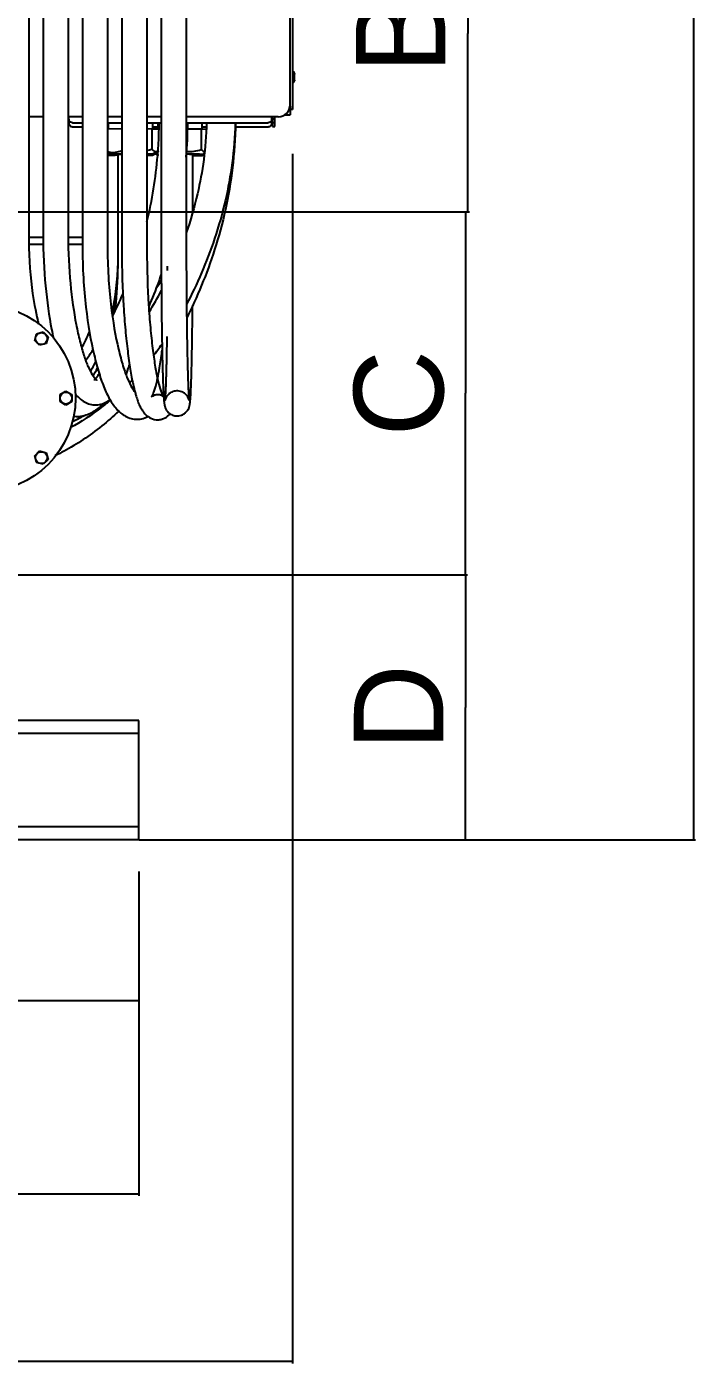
# Model space of a CAD drawing. Header units: millimetres. Extents: x 0 to 10500, y 0 to 7425.
# Drawn here: x 6923 to 7487, y 3903 to 5025 of the extents above; entities that cross this region are included whole.
import ezdxf

# ---------------------------------------------------------------- set-up
doc = ezdxf.new("R2010")
doc.units = ezdxf.units.MM
doc.header["$LTSCALE"] = 577.5
doc.layers.get('0').update_dxf_attribs({"linetype": 'CONTINUOUS'})
doc.layers.add('AXES', color=7, linetype='CONTINUOUS')
doc.layers.add('DTM_AXES', color=7, linetype='CONTINUOUS')
doc.styles.add('TEXTSTYLE_2', font='txt', dxfattribs={"width": 0.8})
doc.styles.add('TEXTSTYLE_3', font='txt')
doc.dimstyles.new('DIMSTYLE_1', dxfattribs={"dimtxt": 75, "dimasz": 3.5, "dimexe": 1.5, "dimexo": 1.5, "dimgap": 18.75, "dimtad": 1, "dimdec": 1, "dimtxsty": 'TEXTSTYLE_2', "dimblk": '_FILLED', "dimblk1": '_FILLED', "dimblk2": '_FILLED', "dimcen": 0.09, "dimadec": 1, "dimazin": 2, "dimtp": 0.1, "dimtm": 0.1, "dimtfac": 1, "dimtdec": 1, "dimtofl": 0, "dimtmove": 0, "dimatfit": 3, "dimldrblk": '_FILLED', "dimfxl": 1, "dimtolj": 1, "dimarcsym": 0})
doc.dimstyles.new('DIMSTYLE_2', dxfattribs={"dimtxt": 75, "dimasz": 3.5, "dimexe": 1.5, "dimexo": 1.5, "dimgap": 18.75, "dimtad": 1, "dimdec": 1, "dimtxsty": 'TEXTSTYLE_3', "dimblk": '_FILLED', "dimblk1": '_FILLED', "dimblk2": '_FILLED', "dimcen": 0.09, "dimadec": 1, "dimazin": 2, "dimtp": 0.1, "dimtm": 0.1, "dimtfac": 1, "dimtdec": 1, "dimtofl": 0, "dimtmove": 0, "dimatfit": 3, "dimldrblk": '_FILLED', "dimfxl": 1, "dimtolj": 1, "dimarcsym": 0})

# ---------------------------------------------------------------- blocks, each defined once
blk = doc.blocks.new('_FILLED')
at = {"color": 0, "linetype": 'ByBlock'}
blk.add_solid([(0, 0), (-1, 0.21), (-1, -0.21)], dxfattribs=at)
blk = doc.blocks.new('*D2')
at = {"color": 2, "linetype": 'Continuous', "transparency": 16777216}
for p, q in [((6517.1, 6087.8), (7463.5, 6087.8)), ((7463.5, 6087.8), (7483.8, 6087.8)), ((7482.3, 6087.8), (7482.3, 5216)), ((7482.3, 4344.2), (7482.3, 5216)), ((7017.5, 4344.2), (7463.5, 4344.2)), ((7463.5, 4344.2), (7483.8, 4344.2))]:
    blk.add_line(p, q, dxfattribs=at)
at = {"color": 2, "linetype": 'Continuous', "transparency": 16777216, "xscale": 3.5, "yscale": 3.5, "zscale": 3.5}
for p, rotation in [((7482.3, 6087.8), 90), ((7482.3, 4344.2), 270)]:
    blk.add_blockref('_FILLED', p, dxfattribs=dict(at, rotation=rotation))
at = {"color": 2, "linetype": 'Continuous', "transparency": 16777216, "insert": (7388.5, 5216), "char_height": 75, "width": 360, "attachment_point": 2, "rotation": 90, "line_spacing_factor": 0.9, "style": 'TEXTSTYLE_2'}
blk.add_mtext('(1743)', dxfattribs=at)
blk = doc.blocks.new('*D17')
at = {"color": 2, "linetype": 'Continuous', "transparency": 16777216}
for p, q in [((7146.1, 4918.7), (7146.1, 3926.1)), ((6009.3, 4317.7), (6009.3, 3926.1)), ((6009.3, 3926.1), (6009.3, 3905.8)), ((7146.1, 3926.1), (7146.1, 3905.8)), ((6009.3, 3907.3), (6577.7, 3907.3)), ((7146.1, 3907.3), (6577.7, 3907.3))]:
    blk.add_line(p, q, dxfattribs=at)
at = {"color": 2, "linetype": 'Continuous', "transparency": 16777216, "xscale": 3.5, "yscale": 3.5, "zscale": 3.5, "rotation": 180}
blk.add_blockref('_FILLED', (6009.3, 3907.3), dxfattribs=at)
at = {"color": 2, "linetype": 'Continuous', "transparency": 16777216, "xscale": 3.5, "yscale": 3.5, "zscale": 3.5}
blk.add_blockref('_FILLED', (7146.1, 3907.3), dxfattribs=at)
at = {"color": 2, "linetype": 'Continuous', "transparency": 16777216, "insert": (6577.7, 4001.1), "char_height": 75, "width": 300, "attachment_point": 2, "line_spacing_factor": 0.9, "style": 'TEXTSTYLE_3'}
blk.add_mtext('1137', dxfattribs=at)
blk = doc.blocks.new('*D20')
at = {"color": 2, "linetype": 'Continuous', "transparency": 16777216}
for p, q in [((6478.3, 4528.7), (6478.3, 4228.3)), ((7017.3, 4317.7), (7017.3, 4228.3)), ((6478.3, 4228.3), (6478.3, 4208)), ((7017.3, 4228.3), (7017.3, 4208)), ((6478.3, 4209.5), (6747.8, 4209.5)), ((7017.3, 4209.5), (6747.8, 4209.5))]:
    blk.add_line(p, q, dxfattribs=at)
at = {"color": 2, "linetype": 'Continuous', "transparency": 16777216, "xscale": 3.5, "yscale": 3.5, "zscale": 3.5, "rotation": 180}
blk.add_blockref('_FILLED', (6478.3, 4209.5), dxfattribs=at)
at = {"color": 2, "linetype": 'Continuous', "transparency": 16777216, "xscale": 3.5, "yscale": 3.5, "zscale": 3.5}
blk.add_blockref('_FILLED', (7017.3, 4209.5), dxfattribs=at)
at = {"color": 2, "linetype": 'Continuous', "transparency": 16777216, "insert": (6747.8, 4303.3), "char_height": 75, "width": 225, "attachment_point": 2, "line_spacing_factor": 0.9, "style": 'TEXTSTYLE_3'}
blk.add_mtext('539', dxfattribs=at)
blk = doc.blocks.new('*D24')
at = {"color": 2, "linetype": 'Continuous', "transparency": 16777216}
for p, q in [((6515.9, 5168.7), (7274.2, 5168.7)), ((7274.2, 5168.7), (7294.5, 5168.7)), ((7293, 5168.7), (7293, 5019.4)), ((7293, 4870.2), (7293, 5019.4)), ((6515.8, 4870.2), (7274.2, 4870.2)), ((7274.2, 4870.2), (7294.5, 4870.2))]:
    blk.add_line(p, q, dxfattribs=at)
at = {"color": 2, "linetype": 'Continuous', "transparency": 16777216, "xscale": 3.5, "yscale": 3.5, "zscale": 3.5}
for p, rotation in [((7293, 5168.7), 90), ((7293, 4870.2), 270)]:
    blk.add_blockref('_FILLED', p, dxfattribs=dict(at, rotation=rotation))
at = {"color": 2, "linetype": 'Continuous', "transparency": 16777216, "insert": (7199.2, 5019.4), "char_height": 75, "width": 75, "attachment_point": 2, "rotation": 90, "line_spacing_factor": 0.9, "style": 'TEXTSTYLE_3'}
blk.add_mtext('B', dxfattribs=at)
blk = doc.blocks.new('*D25')
at = {"color": 2, "linetype": 'Continuous', "transparency": 16777216}
for p, q in [((6515.8, 4870.2), (7272.5, 4870.2)), ((7272.5, 4870.2), (7292.7, 4870.2)), ((7291.2, 4870.2), (7291.2, 4718.2)), ((7291.2, 4566.2), (7291.2, 4718.2)), ((6515.8, 4566.2), (7272.5, 4566.2)), ((7272.5, 4566.2), (7292.7, 4566.2))]:
    blk.add_line(p, q, dxfattribs=at)
at = {"color": 2, "linetype": 'Continuous', "transparency": 16777216, "xscale": 3.5, "yscale": 3.5, "zscale": 3.5}
for p, rotation in [((7291.2, 4870.2), 90), ((7291.2, 4566.2), 270)]:
    blk.add_blockref('_FILLED', p, dxfattribs=dict(at, rotation=rotation))
at = {"color": 2, "linetype": 'Continuous', "transparency": 16777216, "insert": (7197.5, 4718.2), "char_height": 75, "width": 75, "attachment_point": 2, "rotation": 90, "line_spacing_factor": 0.9, "style": 'TEXTSTYLE_3'}
blk.add_mtext('C', dxfattribs=at)
blk = doc.blocks.new('*D26')
at = {"color": 2, "linetype": 'Continuous', "transparency": 16777216}
for p, q in [((6515.8, 4566.2), (7272.5, 4566.2)), ((7272.5, 4566.2), (7292.7, 4566.2)), ((7291.2, 4566.2), (7291.2, 4455.2)), ((7291.2, 4344.2), (7291.2, 4455.2)), ((7054.8, 4344.2), (7272.5, 4344.2)), ((7272.5, 4344.2), (7292.7, 4344.2))]:
    blk.add_line(p, q, dxfattribs=at)
at = {"color": 2, "linetype": 'Continuous', "transparency": 16777216, "xscale": 3.5, "yscale": 3.5, "zscale": 3.5}
for p, rotation in [((7291.2, 4566.2), 90), ((7291.2, 4344.2), 270)]:
    blk.add_blockref('_FILLED', p, dxfattribs=dict(at, rotation=rotation))
at = {"color": 2, "linetype": 'Continuous', "transparency": 16777216, "insert": (7197.5, 4455.2), "char_height": 75, "width": 75, "attachment_point": 2, "rotation": 90, "line_spacing_factor": 0.9, "style": 'TEXTSTYLE_3'}
blk.add_mtext('D', dxfattribs=at)
blk = doc.blocks.new('*D28')
at = {"color": 2, "linetype": 'Continuous', "transparency": 16777216}
for p, q in [((6009.3, 4306.7), (6009.3, 4066.3)), ((7017.3, 4306.7), (7017.3, 4066.3)), ((6009.3, 4066.3), (6009.3, 4046.1)), ((7017.3, 4066.3), (7017.3, 4046.1)), ((6009.3, 4047.6), (6513.3, 4047.6)), ((7017.3, 4047.6), (6513.3, 4047.6))]:
    blk.add_line(p, q, dxfattribs=at)
at = {"color": 2, "linetype": 'Continuous', "transparency": 16777216, "xscale": 3.5, "yscale": 3.5, "zscale": 3.5, "rotation": 180}
blk.add_blockref('_FILLED', (6009.3, 4047.6), dxfattribs=at)
at = {"color": 2, "linetype": 'Continuous', "transparency": 16777216, "xscale": 3.5, "yscale": 3.5, "zscale": 3.5}
blk.add_blockref('_FILLED', (7017.3, 4047.6), dxfattribs=at)
at = {"color": 2, "linetype": 'Continuous', "transparency": 16777216, "insert": (6513.3, 4141.3), "char_height": 75, "width": 300, "attachment_point": 2, "line_spacing_factor": 0.9, "style": 'TEXTSTYLE_3'}
blk.add_mtext('1008', dxfattribs=at)

msp = doc.modelspace()

# ---------------------------------------------------------------- linework, layer by layer
at = {"color": 7, "linetype": 'Continuous'}
for p, q in [((7146.13, 5776.26), (7146.13, 4956.2)), ((6937.09, 5306.81), (6937.1, 4850.25)), ((6958.09, 5306.81), (6958.1, 4850.25)), ((7003.09, 5306.81), (7003.1, 4838.26)), ((7024.09, 5306.81), (7024.1, 4838.26)), ((6925.09, 5256.82), (6925.1, 4845.84)), ((6970.09, 5256.82), (6970.1, 4842.01)), ((6991.09, 5256.82), (6991.1, 4842.01)), ((7036.09, 5256.82), (7036.1, 4839.83)), ((7057.09, 5256.82), (7057.1, 4839.83)), ((7147.72, 4985.52), (7147.72, 4986.19)), ((7147.72, 4986.12), (7147.72, 4986.11)), ((7147.72, 4986.11), (7147.72, 4985.58)), ((7147.72, 4981.26), (7147.72, 4985.59)), ((7147.72, 4983.18), (7147.72, 4985.57)), ((7147.72, 4984.15), (7147.72, 4984.15)), ((7147.72, 4983.2), (7147.72, 4983.2)), ((7147.72, 4983.18), (7147.72, 4983.18)), ((7147.72, 4980.51), (7147.72, 4983.18)), ((7147.72, 4979.9), (7147.72, 4981.24)), ((7147.72, 4980.51), (7147.72, 4980.12)), ((7147.72, 4980.12), (7147.72, 4979.97)), ((7147.72, 4979.97), (7147.72, 4979.98)), ((7144.13, 4957.02), (7143.81, 4957.02)), ((7143.81, 4957.02), (7144.13, 4957.02)), ((7144.13, 4958.62), (7144.13, 4957.02)), ((7144.13, 4957.02), (7144.13, 4956.68)), ((7144.63, 4956.01), (7144.19, 4956.01)), ((7144.25, 4956.67), (7144.25, 4951.45)), ((7144.25, 4956.22), (7146.13, 4956.2)), ((7145.13, 4956.01), (7144.63, 4956.01)), ((6937.1, 4949.75), (6925.1, 4949.75)), ((6970.1, 4949.75), (6958.1, 4949.75)), ((6958.1, 4947.96), (6958.25, 4947.96)), ((6958.25, 4944.73), (6958.1, 4944.73)), ((6958.25, 4941.5), (6958.1, 4941.5)), ((6958.25, 4949.75), (6958.25, 4941.5)), ((6958.45, 4949.52), (6958.65, 4949.57)), ((6958.65, 4947.98), (6958.65, 4949.75)), ((6958.65, 4947.78), (6958.65, 4944.67)), ((6961.85, 4944.78), (6970.1, 4944.78)), ((6961.85, 4941.47), (6970.1, 4941.47)), ((7003.1, 4949.75), (6991.1, 4949.75)), ((6991.1, 4944.78), (7003.1, 4944.78)), ((7003.1, 4939.57), (6991.1, 4939.47)), ((7036.1, 4949.75), (7024.1, 4949.75)), ((7024.1, 4944.78), (7036.1, 4944.78)), ((7028.17, 4939.53), (7024.1, 4939.54)), ((7034.25, 4939.36), (7028.17, 4939.53)), ((7028.17, 4939.53), (7028.17, 4922.53)), ((7028.98, 4941.47), (7033.48, 4941.47)), ((7134.2, 4949.75), (7057.1, 4949.75)), ((7057.1, 4944.78), (7125.72, 4944.78)), ((7069.67, 4939.34), (7058.25, 4939.37)), ((7073.93, 4939.23), (7069.67, 4939.34)), ((7069.67, 4939.34), (7069.67, 4922.34)), ((7070.48, 4941.47), (7074.02, 4941.47)), ((7098.04, 4941.47), (7125.72, 4941.47)), ((7128.92, 4944.67), (7128.92, 4949.75)), ((7129.12, 4949.52), (7128.92, 4949.57)), ((7129.32, 4941.5), (7129.32, 4949.75)), ((7129.32, 4947.96), (7131.22, 4947.96)), ((7131.22, 4944.73), (7129.32, 4944.73)), ((7129.32, 4941.5), (7131.22, 4941.5)), ((7131.22, 4941.5), (7131.22, 4949.75)), ((7134.2, 4949.75), (7134.2, 4949.77)), ((6999.88, 4830.24), (6999.88, 4917.6)), ((6999.98, 4828.9), (6999.98, 4918.44)), ((7033.22, 4918.26), (7033.15, 4917.43)), ((7033.45, 4921.32), (7033.39, 4920.48)), ((7062.48, 4869.66), (7062.48, 4918.25)), ((6925.1, 4849.08), (6937.1, 4849.08)), ((6925.12, 4843.13), (6937.16, 4843.13)), ((6958.1, 4849.08), (6970.1, 4849.08)), ((6958.16, 4843.13), (6970.1, 4843.13)), ((7041.48, 4821.17), (7041.48, 4824.69)), ((6930.07, 4762.53), (6931.56, 4768.11)), ((6934.15, 4758.44), (6930.07, 4762.53)), ((6931.56, 4768.11), (6937.14, 4769.6)), ((6939.73, 4759.94), (6934.15, 4758.44)), ((6937.14, 4769.6), (6941.22, 4765.51)), ((6941.22, 4765.51), (6939.73, 4759.94)), ((6951.29, 4717.06), (6956.29, 4719.95)), ((6951.29, 4711.28), (6951.29, 4717.06)), ((6956.29, 4719.95), (6961.29, 4717.06)), ((6961.29, 4717.06), (6961.29, 4711.28)), ((6956.29, 4708.4), (6951.29, 4711.28)), ((6961.29, 4711.28), (6956.29, 4708.4)), ((6930.07, 4665.81), (6934.15, 4669.9)), ((6934.15, 4669.9), (6939.73, 4668.4)), ((6931.56, 4660.24), (6930.07, 4665.81)), ((6937.14, 4658.74), (6931.56, 4660.24)), ((6941.22, 4662.83), (6937.14, 4658.74)), ((6939.73, 4668.4), (6941.22, 4662.83))]:
    msp.add_line(p, q, dxfattribs=at)
at = {"color": 3, "linetype": 'Continuous'}
for p, q in [((7144.2, 4959.75), (7144.2, 5591.14)), ((6937.1, 4949.77), (6925.1, 4949.77)), ((6970.1, 4949.77), (6958.1, 4949.77)), ((7003.1, 4949.77), (6991.1, 4949.77)), ((7036.1, 4949.77), (7024.1, 4949.77)), ((7134.2, 4949.77), (7057.1, 4949.77))]:
    msp.add_line(p, q, dxfattribs=at)
at = {"color": 7, "linetype": 'Continuous'}
for centre, radius in [((6885.79, 4714.17), 78.5), ((6935.65, 4764.02), 5), ((6956.29, 4714.17), 5), ((6935.65, 4664.32), 5)]:
    msp.add_circle(centre, radius, dxfattribs=at)
for centre, radius, start, end in [((7146.22, 4986.19), 1.5, 0.00028, 90.00028), ((7146.22, 4979.89), 1.5, 270.00028, 0.00028), ((7134.2, 4959.75), 10, 269.999, 359.999), ((7143.66, 4947.21), 10.25, 87.37968, 88.11996), ((7145.12, 5044.9), 88.89, 270.00651, 270.30966), ((6961.72, 4944.67), 3.07, 180.07781, 189.87687), ((6961.95, 4944.71), 3.3, 189.86741, 202.32774), ((6682.47, 4946.16), 351.86, 355.95127, 358.88942), ((6681.88, 4946.17), 352.45, 358.88921, 359.76907), ((6682.71, 4946.18), 375.62, 355.40289, 359.78191), ((7125.62, 4944.71), 3.3, 337.71677, 350.15801), ((7125.85, 4944.67), 3.07, 350.14869, 359.92277), ((6673.66, 4947.21), 360.72, 346.28582, 355.26408), ((7037.85, 4941.27), 21.57, 255.01032, 257.95465), ((6682.11, 4946.19), 352.22, 355.45231, 355.81521), ((7058.52, 4954.53), 33.92, 267.5884, 268.1949), ((6753.89, 4833.69), 246.09, 358.88473, 0.00188), ((6644.23, 4828.89), 355.74, 359.33488, 0.00052), ((6719.58, 4830.23), 280.39, 359.72496, 0.00038), ((6827.96, 4947.76), 248.21, 325.22034, 327.02298), ((6706.89, 4928.44), 323.13, 333.15071, 336.83829), ((6783.67, 4937.62), 285.63, 328.00539, 332.15237), ((6858.85, 4818.09), 126.71, 330.74558, 337.54195), ((6778.99, 4888.22), 240.5, 323.67618, 326.22929), ((6818.12, 4915.31), 268.57, 321.96383, 324.50153), ((6835.51, 4900.32), 245.59, 315.09224, 315.86772)]:
    msp.add_arc(centre, radius, start, end, dxfattribs=at)
at = {"color": 3, "linetype": 'Continuous'}
msp.add_arc((7134.2, 4959.77), 10, 269.99901, 359.85588, dxfattribs=at)
at = {"color": 6, "linetype": 'Continuous'}
for centre, start, end in [((6959.49, 4868.56), 90.64715, 90.91728), ((6959.49, 5030.15), 269.08272, 269.35285)]:
    msp.add_arc(centre, 80.82, start, end, dxfattribs=at)
at = {"color": 7, "linetype": 'Continuous'}
for points, knots in [([(7139.67, 4951.38), (7140.31, 4951.38), (7141.39, 4951.43), (7142.95, 4951.33), (7143.6, 4951.55), (7144.25, 4951.35), (7144.25, 4951.45)], [0, 0, 0, 0, 0.4183881, 0.7351586, 0.9326784, 1, 1, 1, 1]), ([(7144.25, 4954.78), (7144.25, 4954.88), (7143.58, 4954.67), (7143.32, 4954.81), (7143.01, 4954.82)], [0, 0, 0, 0, 0.2542823, 1, 1, 1, 1]), ([(7144.25, 4956.67), (7144.25, 4956.72), (7143.96, 4956.64), (7143.85, 4956.7), (7143.72, 4956.7)], [0, 0, 0, 0, 0.2531159, 1, 1, 1, 1]), ([(7146.13, 4956.02), (7146.13, 4955.97), (7145.84, 4956.08), (7145.72, 4956.01), (7145.6, 4956.01)], [0, 0, 0, 0, 0.2908059, 1, 1, 1, 1]), ([(6958.89, 4946.77), (6958.81, 4946.96), (6958.69, 4947.36), (6958.65, 4947.77), (6958.65, 4947.98)], [0, 0, 0, 0, 0.5038789, 1, 1, 1, 1]), ([(6958.89, 4943.45), (6958.97, 4943.26), (6959.17, 4942.88), (6959.44, 4942.55), (6959.58, 4942.4)], [0, 0, 0, 0, 0.500011, 1, 1, 1, 1]), ([(7074.16, 4944.76), (7073.56, 4923.51), (7068.97, 4891.27), (7060.65, 4862.85), (7057.11, 4852.56)], [0, 0, 0, 0, 0.6164942, 1, 1, 1, 1]), ([(7098.17, 4944.76), (7097.56, 4921.55), (7091.03, 4875.51), (7073.95, 4826.6), (7061.68, 4800.97), (7057.32, 4792.75)], [0, 0, 0, 0, 0.3700569, 0.7845297, 1, 1, 1, 1]), ([(7098.3, 4944.75), (7097.99, 4918.69), (7091.47, 4868.84), (7074, 4816.57), (7061.77, 4789.86), (7057.44, 4781.31)], [0, 0, 0, 0, 0.3849237, 0.7903316, 1, 1, 1, 1]), ([(7127.99, 4942.4), (7128.14, 4942.55), (7128.4, 4942.88), (7128.6, 4943.26), (7128.68, 4943.46)], [0, 0, 0, 0, 0.5000001, 1, 1, 1, 1]), ([(7128.92, 4947.98), (7128.92, 4947.77), (7128.88, 4947.36), (7128.76, 4946.96), (7128.68, 4946.77)], [0, 0, 0, 0, 0.4961089, 1, 1, 1, 1]), ([(6995.82, 4919.95), (6996.43, 4919.96), (6998.92, 4920.11), (7001.35, 4920.79), (7003.1, 4921.46)], [0, 0, 0, 0, 0.2473463, 1, 1, 1, 1]), ([(7028.17, 4922.53), (7028.57, 4922.13), (7029.36, 4921.43), (7030.71, 4920.72), (7032.14, 4920.6), (7033.02, 4920.94), (7033.43, 4921.16)], [0, 0, 0, 0, 0.2874517, 0.5362389, 0.762585, 1, 1, 1, 1]), ([(7057.45, 4920.63), (7059.51, 4920.56), (7063.66, 4920.82), (7067.69, 4921.76), (7069.67, 4922.34)], [0, 0, 0, 0, 0.4995162, 1, 1, 1, 1]), ([(7069.67, 4922.34), (7069.89, 4922.12), (7070.7, 4921.37), (7071.7, 4920.73), (7072.48, 4920.56)], [0, 0, 0, 0, 0.2806859, 1, 1, 1, 1]), ([(6937.1, 4850.25), (6937.1, 4835.62), (6938.58, 4807.34), (6942.55, 4779.85), (6945.23, 4766.73), (6945.78, 4764.24)], [0, 0, 0, 0, 0.4457147, 0.8914295, 1, 1, 1, 1]), ([(6958.1, 4850.25), (6958.1, 4836.33), (6959.51, 4809.35), (6963.72, 4780.25), (6967.87, 4761.37), (6971.27, 4749.53), (6974.83, 4740.15), (6978.34, 4733.42), (6980.85, 4730.28), (6982.02, 4729.34), (6982.21, 4729.28), (6981.6, 4729.5), (6980.56, 4729.48), (6980.08, 4729.28), (6980.05, 4729.26), (6980.05, 4729.26)], [0, 0, 0, 0, 0.1714286, 0.3428571, 0.4285714, 0.5142857, 0.6, 0.6857143, 0.7714286, 0.8142857, 0.8571429, 0.9, 0.9428571, 0.9857143, 1, 1, 1, 1]), ([(6925.1, 4845.84), (6925.1, 4830.1), (6927.15, 4805.24), (6931.4, 4784.02), (6933.31, 4776.22)], [0, 0, 0, 0, 0.5970642, 1, 1, 1, 1]), ([(6970.1, 4842.01), (6970.1, 4823), (6972.33, 4788.47), (6978.4, 4755.04), (6983.91, 4734.52), (6988.43, 4721.89), (6993.45, 4711.76), (6999.3, 4703.81), (7005.63, 4698.84), (7012.08, 4696.64), (7017.32, 4696.3), (7021.7, 4697.23), (7024.14, 4698.26), (7025.02, 4698.7)], [0, 0, 0, 0, 0.1851785, 0.370357, 0.4629463, 0.5555355, 0.6481248, 0.7407141, 0.8333033, 0.8795979, 0.9258926, 0.9721872, 1, 1, 1, 1]), ([(6991.1, 4842.01), (6991.1, 4823.82), (6993.23, 4790.91), (6998.98, 4759.37), (7004.03, 4740.63), (7007.9, 4729.88), (7011.38, 4722.98), (7013.34, 4720.28), (7014.06, 4719.43)], [0, 0, 0, 0, 0.2575174, 0.5150349, 0.6437936, 0.7725523, 0.9013111, 1, 1, 1, 1]), ([(7003.1, 4838.26), (7003.1, 4821.36), (7003.91, 4797.74), (7006.02, 4770.75), (7007.95, 4753.01), (7010.1, 4737.97), (7012.19, 4726.88), (7013.61, 4721.07), (7014.2, 4718.9)], [0, 0, 0, 0, 0.3, 0.45, 0.6, 0.75, 0.9, 1, 1, 1, 1]), ([(7024.1, 4838.26), (7024.1, 4821.81), (7024.89, 4798.83), (7026.93, 4772.68), (7028.8, 4755.58), (7030.84, 4741.31), (7033, 4729.91), (7034.83, 4722.83), (7036.22, 4718.74), (7037.16, 4716.5), (7037.88, 4715.21), (7038.1, 4714.99), (7037.2, 4716), (7034.46, 4717.13), (7031.77, 4717.04), (7029.49, 4716.36), (7028.25, 4715.37), (7028.05, 4715.13), (7028.05, 4715.12)], [0, 0, 0, 0, 0.1764706, 0.2647059, 0.3529412, 0.4411765, 0.5294118, 0.6176471, 0.6617647, 0.7058824, 0.75, 0.7941176, 0.8382353, 0.8823529, 0.9044118, 0.9264706, 0.9705882, 1, 1, 1, 1]), ([(7036.1, 4839.83), (7036.1, 4824.98), (7036.2, 4803.64), (7036.46, 4778.42), (7036.71, 4761.46), (7037, 4746.78), (7037.26, 4736.48), (7037.48, 4729.41), (7037.65, 4724.69), (7037.83, 4720.55), (7037.98, 4717.59), (7038.08, 4716.02), (7038.11, 4715.52)], [0, 0, 0, 0, 0.2424242, 0.3636364, 0.4848485, 0.6060606, 0.7272727, 0.7878788, 0.8484848, 0.9090909, 0.969697, 1, 1, 1, 1]), ([(7057.1, 4839.83), (7057.1, 4825.04), (7057.2, 4803.79), (7057.46, 4778.68), (7057.71, 4761.81), (7057.99, 4747.24), (7058.25, 4737.06), (7058.47, 4730.11), (7058.63, 4725.51), (7058.81, 4721.53), (7058.98, 4718.18), (7059.12, 4715.93), (7059.23, 4714.49), (7059.31, 4713.6), (7059.39, 4712.92), (7059.43, 4712.55), (7059.45, 4712.43), (7059.45, 4712.44), (7059.42, 4712.6), (7059.33, 4712.95), (7059.11, 4713.64), (7058.67, 4714.73), (7057.69, 4716.24), (7056.29, 4717.8), (7053.55, 4719.68), (7048.94, 4720.6), (7044.6, 4719.33), (7042.19, 4717.45), (7040.95, 4715.97), (7040.09, 4714.54), (7039.68, 4713.52), (7039.48, 4712.87), (7039.4, 4712.54), (7039.38, 4712.4), (7039.38, 4712.41), (7039.38, 4712.42)], [0, 0, 0, 0, 0.1758242, 0.2637363, 0.3516484, 0.4395604, 0.5274725, 0.5714286, 0.6153846, 0.6593407, 0.7032967, 0.7472527, 0.7692308, 0.7912088, 0.8131868, 0.8351648, 0.8461538, 0.8571429, 0.8681319, 0.8791209, 0.8901099, 0.9010989, 0.9065934, 0.9120879, 0.9175824, 0.9230769, 0.9285714, 0.9340659, 0.9395604, 0.9450549, 0.956044, 0.967033, 0.978022, 0.989011, 1, 1, 1, 1]), ([(6994.85, 4784.97), (6994.95, 4785.44), (6997.72, 4798.24), (6999.55, 4812.64), (6999.91, 4827.92)], [0, 0, 0, 0, 0.0365683, 1, 1, 1, 1]), ([(6996, 4784.12), (6996.18, 4785.15), (6998.35, 4797.78), (6999.73, 4811.93), (6999.94, 4825.99)], [0, 0, 0, 0, 0.0823051, 1, 1, 1, 1]), ([(6997.44, 4787.05), (6997.57, 4788.1), (6998.95, 4799.66), (6999.81, 4812.44), (6999.95, 4824.76)], [0, 0, 0, 0, 0.0924574, 1, 1, 1, 1]), ([(7036.15, 4817.97), (7035.43, 4815.92), (7032.03, 4806.43), (7028.49, 4797.53), (7025.61, 4790.87)], [0, 0, 0, 0, 0.2131237, 1, 1, 1, 1]), ([(7038.74, 4709), (7038.76, 4708.83), (7038.83, 4708.47), (7038.95, 4707.88), (7039.13, 4707.16), (7039.45, 4706.19), (7039.97, 4704.94), (7041.01, 4703.33), (7042.46, 4701.73), (7045.24, 4699.81), (7049.9, 4698.88), (7054.29, 4700.17), (7056.75, 4702.08), (7058.03, 4703.62), (7058.96, 4705.14), (7059.44, 4706.34), (7059.74, 4707.28), (7059.91, 4707.98), (7060.03, 4708.58), (7060.12, 4709.11), (7060.22, 4709.8), (7060.33, 4710.66), (7060.44, 4711.77), (7060.54, 4712.99), (7060.67, 4714.81), (7060.83, 4717.44), (7061.01, 4721.23), (7061.18, 4725.64), (7061.35, 4730.69), (7061.57, 4738.26), (7061.82, 4749.3), (7062.08, 4765.03), (7062.26, 4779.51), (7062.33, 4788.66), (7062.35, 4791.42)], [0, 0, 0, 0, 0.0142131, 0.0284262, 0.0426394, 0.0568525, 0.0710656, 0.0781722, 0.0852787, 0.0923853, 0.0994919, 0.1065984, 0.113705, 0.1208115, 0.1279181, 0.1421312, 0.1563443, 0.1705575, 0.1847706, 0.1989837, 0.2131968, 0.2416231, 0.2700493, 0.2984756, 0.3269018, 0.3837543, 0.4406068, 0.4974593, 0.5543118, 0.6111643, 0.7248693, 0.8385742, 0.9522792, 1, 1, 1, 1]), ([(7039.38, 4712.42), (7039.38, 4712.44), (7039.4, 4712.55), (7039.45, 4712.94), (7039.52, 4713.67), (7039.6, 4714.61), (7039.71, 4716.15), (7039.86, 4718.54), (7040.03, 4722.12), (7040.2, 4726.39), (7040.36, 4731.33), (7040.57, 4738.78), (7040.82, 4749.69), (7041, 4760.08), (7041.08, 4765.63)], [0, 0, 0, 0, 0.0222406, 0.0667217, 0.1112029, 0.1556841, 0.2001652, 0.2891275, 0.3780899, 0.4670522, 0.5560145, 0.6449768, 0.8229015, 1, 1, 1, 1]), ([(7032.98, 4730.48), (7033.57, 4733.2), (7034.86, 4739.98), (7036.13, 4748.62), (7036.82, 4754.04), (7036.85, 4754.33)], [0, 0, 0, 0, 0.4345738, 0.9701365, 1, 1, 1, 1]), ([(7006.62, 4733.62), (7007.5, 4735.85), (7008.48, 4738.62), (7009.43, 4741.58), (7009.56, 4742.01)], [0, 0, 0, 0, 0.8531185, 1, 1, 1, 1]), ([(6980.05, 4729.26), (6980.07, 4729.27), (6980.24, 4729.37), (6980.7, 4729.81), (6981.04, 4730.19)], [0, 0, 0, 0, 0.4197918, 1, 1, 1, 1]), ([(6981.04, 4730.19), (6981.44, 4730.63), (6982.39, 4731.81), (6983.5, 4733.65), (6984.07, 4734.7)], [0, 0, 0, 0, 0.5118588, 1, 1, 1, 1]), ([(7028.05, 4715.12), (7028.04, 4715.11), (7028.1, 4715.17), (7028.55, 4715.88), (7029.42, 4717.78), (7030.76, 4721.49), (7031.99, 4725.99), (7032.85, 4729.85), (7032.98, 4730.48)], [0, 0, 0, 0, 0.0583724, 0.2334894, 0.4086065, 0.5837236, 0.9339578, 1, 1, 1, 1]), ([(6964.09, 4717.66), (6964.75, 4716.87), (6966.48, 4714.97), (6969.59, 4712.25), (6973.8, 4709.8), (6978.85, 4708.36), (6984.32, 4708.49), (6989.26, 4710.16), (6991.98, 4711.92), (6993.18, 4712.86)], [0, 0, 0, 0, 0.1004138, 0.2520027, 0.4035916, 0.5551806, 0.7067695, 0.8583584, 1, 1, 1, 1]), ([(7014.2, 4718.9), (7014.49, 4717.82), (7015.24, 4715.22), (7016.51, 4711.45), (7018.08, 4707.66), (7019.91, 4704.22), (7022.26, 4700.98), (7025.76, 4697.8), (7030.66, 4695.94), (7035.08, 4696.08), (7039.1, 4697.25), (7041.78, 4699.15), (7043.24, 4700.6), (7043.6, 4701)], [0, 0, 0, 0, 0.0737664, 0.1844161, 0.2950657, 0.4057153, 0.516365, 0.6270146, 0.7376643, 0.7929891, 0.8483139, 0.9589636, 1, 1, 1, 1]), ([(7038.11, 4715.52), (7038.14, 4715.02), (7038.2, 4714.07), (7038.3, 4712.77), (7038.41, 4711.59), (7038.52, 4710.52), (7038.63, 4709.68), (7038.71, 4709.17), (7038.74, 4709)], [0, 0, 0, 0, 0.1818182, 0.3636364, 0.5454545, 0.7272727, 0.9090909, 1, 1, 1, 1]), ([(7000.46, 4703.26), (6995.83, 4698.87), (6985.99, 4690.26), (6970.7, 4679.05), (6957.64, 4671.2), (6949.82, 4667.18), (6947.33, 4665.98)], [0, 0, 0, 0, 0.2702595, 0.566495, 0.8627306, 1, 1, 1, 1]), ([(6993.48, 4712.31), (6991.04, 4710.29), (6980.07, 4701.53), (6968.87, 4694.26), (6960.09, 4689.43)], [0, 0, 0, 0, 0.2226767, 1, 1, 1, 1]), ([(6962.8, 4698.93), (6965.32, 4698.73), (6971.5, 4699.09), (6980.29, 4702.82), (6985.68, 4707.35), (6988.08, 4709.86)], [0, 0, 0, 0, 0.2705351, 0.6518714, 1, 1, 1, 1]), ([(6961.47, 4694.69), (6963.5, 4695.4), (6966.92, 4696.88), (6970.19, 4698.79), (6971.53, 4699.66)], [0, 0, 0, 0, 0.582789, 1, 1, 1, 1])]:
    msp.add_open_spline(points, degree=3, knots=knots, dxfattribs=at)
at = {"color": 6, "linetype": 'Continuous'}
msp.add_open_spline([(6958.68, 4948.08), (6958.62, 4948.11), (6958.5, 4948.19), (6958.39, 4948.27), (6958.34, 4948.31)], degree=3, knots=[0, 0, 0, 0, 0.4901215, 1, 1, 1, 1], dxfattribs=at)
at = {"color": 7, "linetype": 'Continuous'}
for points in [[(6961.85, 4944.78), (6960.66, 4944.78), (6959.34, 4945.67), (6958.89, 4946.77)], [(6959.58, 4942.4), (6960.16, 4941.83), (6961.03, 4941.47), (6961.85, 4941.47)], [(7128.68, 4946.77), (7128.23, 4945.67), (7126.91, 4944.78), (7125.72, 4944.78)], [(7125.72, 4941.47), (7126.54, 4941.47), (7127.41, 4941.83), (7127.99, 4942.4)], [(6991.09, 4920.54), (6992.63, 4920.16), (6994.23, 4919.94), (6995.82, 4919.95)], [(7024.1, 4921.52), (7025.47, 4921.8), (7026.83, 4922.14), (7028.17, 4922.53)], [(6976.8, 4736.46), (6978.29, 4739), (6979.77, 4741.76), (6981.23, 4744.77)], [(6979.03, 4732.69), (6980.23, 4734.72), (6981.44, 4737), (6982.64, 4739.54)]]:
    msp.add_open_spline(points, degree=3, dxfattribs=at)
at = {"layer": 'AXES', "color": 7, "linetype": 'Continuous'}
for p, q in [((7017.3, 4444.17), (6785.3, 4444.17)), ((7017.3, 4344.17), (7017.3, 4444.17)), ((7017.3, 4433.17), (6784.19, 4433.17)), ((7017.3, 4355.17), (6009.3, 4355.17)), ((7017.3, 4344.17), (6009.3, 4344.17))]:
    msp.add_line(p, q, dxfattribs=at)
at = {"layer": 'DTM_AXES', "color": 7, "linetype": 'Continuous'}
for p, q in [((6991.98, 4939.47), (6991.98, 4944.76)), ((7028.98, 4939.51), (7028.98, 4944.76)), ((7033.48, 4939.38), (7033.48, 4944.76)), ((7070.48, 4939.32), (7070.48, 4944.76)), ((6991.5, 4917.93), (6991.09, 4917.93)), ((6991.61, 4917.86), (6991.09, 4917.86)), ((6992.05, 4918.44), (6991.1, 4919.01)), ((6992.05, 4918.02), (6991.1, 4918.59)), ((6992.05, 4917.6), (6991.1, 4918.17)), ((6999.96, 4917.48), (6999.42, 4917.48)), ((6999.96, 4917.73), (6999.44, 4917.73)), ((7003.08, 4918.51), (7002.7, 4918.5)), ((7028.9, 4918.44), (7033.43, 4921.15)), ((7028.9, 4918.02), (7031.42, 4919.53)), ((7028.9, 4917.6), (7031.42, 4919.11)), ((7033.21, 4918.45), (7031.07, 4919.74)), ((7033.18, 4918.05), (7031.07, 4919.32)), ((7033.15, 4917.65), (7031.07, 4918.9)), ((7063.01, 4918.13), (7062.5, 4918.12)), ((7070.4, 4918.25), (7072.34, 4919.41)), ((7070.4, 4917.83), (7072.29, 4918.96)), ((7070.4, 4917.41), (7072.24, 4918.51))]:
    msp.add_line(p, q, dxfattribs=at)
for centre, radius, start, end in [((7005.91, 3886.9), 1031.27, 90.33052, 90.4695), ((7005.56, 3934.66), 983.08, 90.35618, 90.4721), ((7007.71, 3613.05), 1305.53, 90.20338, 90.45016), ((7053.92, 3436.21), 1482.19, 89.6475, 89.86941), ((7057.06, 5875.56), 957.87, 270.32519, 270.47483), ((7057.06, 5875.14), 957.87, 270.3252, 270.47483), ((7057.32, 5842.01), 923.9, 270.35247, 270.47581)]:
    msp.add_arc(centre, radius, start, end, dxfattribs=at)
for points, knots in [([(6992.05, 4918.44), (6992.03, 4918.45), (6992.25, 4918.46), (6992.37, 4918.47), (6992.88, 4918.48), (6993.45, 4918.5), (6994.24, 4918.51), (6995.58, 4918.53), (6996.68, 4918.54), (6997.45, 4918.55)], [0, 0, 0, 0, 0.0126073, 0.0589055, 0.1386291, 0.2510031, 0.3949116, 0.5689077, 1, 1, 1, 1]), ([(6992.05, 4918.02), (6992.03, 4918.03), (6992.25, 4918.04), (6992.37, 4918.05), (6992.88, 4918.07), (6993.45, 4918.08), (6994.24, 4918.09), (6995.58, 4918.11), (6996.68, 4918.12), (6997.45, 4918.13)], [0, 0, 0, 0, 0.0126073, 0.0589055, 0.1386291, 0.2510031, 0.3949116, 0.5689077, 1, 1, 1, 1]), ([(6992.05, 4917.6), (6992.03, 4917.61), (6992.25, 4917.62), (6992.37, 4917.64), (6992.88, 4917.65), (6993.45, 4917.66), (6994.24, 4917.68), (6995.58, 4917.7), (6996.68, 4917.71), (6997.45, 4917.71)], [0, 0, 0, 0, 0.0126073, 0.0589055, 0.1386291, 0.2510031, 0.3949116, 0.5689077, 1, 1, 1, 1]), ([(6999.96, 4918.31), (6998.87, 4918.32), (6997.33, 4918.33), (6995.41, 4918.35), (6994.28, 4918.36), (6993.38, 4918.39), (6992.7, 4918.38), (6992.3, 4918.43), (6992.09, 4918.41), (6992.05, 4918.44)], [0, 0, 0, 0, 0.4125215, 0.5833968, 0.7273631, 0.8423957, 0.9268806, 0.9796416, 1, 1, 1, 1]), ([(6999.96, 4917.89), (6998.87, 4917.9), (6997.33, 4917.91), (6995.41, 4917.93), (6994.28, 4917.95), (6993.38, 4917.97), (6992.7, 4917.97), (6992.3, 4918.01), (6992.09, 4917.99), (6992.05, 4918.02)], [0, 0, 0, 0, 0.4125214, 0.5833967, 0.727363, 0.8423957, 0.9268806, 0.9796416, 1, 1, 1, 1]), ([(6999.42, 4917.48), (6998.4, 4917.49), (6996.96, 4917.5), (6995.18, 4917.52), (6994.12, 4917.53), (6993.28, 4917.55), (6992.66, 4917.55), (6992.28, 4917.6), (6992.09, 4917.58), (6992.05, 4917.6)], [0, 0, 0, 0, 0.4137836, 0.584578, 0.7282363, 0.8428884, 0.9270437, 0.9796198, 1, 1, 1, 1]), ([(6999.48, 4918.44), (6999.48, 4918.45), (6999.54, 4918.44), (6999.61, 4918.46), (6999.78, 4918.46), (6999.89, 4918.46), (6999.96, 4918.47)], [0, 0, 0, 0, 0.0643632, 0.2528236, 0.5652802, 1, 1, 1, 1]), ([(6999.97, 4918.41), (6999.89, 4918.41), (6999.78, 4918.42), (6999.61, 4918.42), (6999.54, 4918.44), (6999.48, 4918.43), (6999.48, 4918.44)], [0, 0, 0, 0, 0.4347197, 0.7471898, 0.9356508, 1, 1, 1, 1]), ([(6999.48, 4918.02), (6999.48, 4918.03), (6999.54, 4918.02), (6999.61, 4918.04), (6999.78, 4918.04), (6999.89, 4918.05), (6999.96, 4918.05)], [0, 0, 0, 0, 0.0643631, 0.2528236, 0.5652803, 1, 1, 1, 1]), ([(6999.97, 4917.99), (6999.89, 4918), (6999.78, 4918), (6999.61, 4918), (6999.54, 4918.02), (6999.48, 4918.01), (6999.48, 4918.02)], [0, 0, 0, 0, 0.4347196, 0.7471898, 0.9356509, 1, 1, 1, 1]), ([(6999.48, 4917.6), (6999.48, 4917.61), (6999.54, 4917.6), (6999.61, 4917.62), (6999.78, 4917.62), (6999.89, 4917.63), (6999.96, 4917.63)], [0, 0, 0, 0, 0.064363, 0.2528236, 0.5652804, 1, 1, 1, 1]), ([(6999.61, 4917.59), (6999.58, 4917.59), (6999.55, 4917.6), (6999.48, 4917.59), (6999.48, 4917.6)], [0, 0, 0, 0, 0.7457655, 1, 1, 1, 1]), ([(6999.97, 4917.58), (6999.93, 4917.58), (6999.81, 4917.58), (6999.69, 4917.59), (6999.61, 4917.59)], [0, 0, 0, 0, 0.3076808, 1, 1, 1, 1]), ([(6999.96, 4918.47), (7000.12, 4918.47), (7001.03, 4918.49), (7001.95, 4918.5), (7002.7, 4918.5)], [0, 0, 0, 0, 0.1721363, 1, 1, 1, 1]), ([(7028.9, 4918.44), (7028.92, 4918.45), (7028.73, 4918.46), (7028.62, 4918.47), (7028.18, 4918.48), (7027.67, 4918.5), (7026.98, 4918.51), (7025.79, 4918.53), (7024.82, 4918.54), (7024.13, 4918.54)], [0, 0, 0, 0, 0.0122985, 0.0581338, 0.1373308, 0.2492157, 0.3928228, 0.5668834, 1, 1, 1, 1]), ([(7024.13, 4918.34), (7024.8, 4918.34), (7025.73, 4918.35), (7026.9, 4918.37), (7027.58, 4918.38), (7028.11, 4918.4), (7028.51, 4918.4), (7028.75, 4918.43), (7028.88, 4918.42), (7028.9, 4918.44)], [0, 0, 0, 0, 0.4191552, 0.5894219, 0.731609, 0.8445359, 0.9272966, 0.9792274, 1, 1, 1, 1]), ([(7028.9, 4918.02), (7028.92, 4918.03), (7028.73, 4918.04), (7028.62, 4918.05), (7028.18, 4918.06), (7027.67, 4918.08), (7026.98, 4918.09), (7025.79, 4918.11), (7024.82, 4918.12), (7024.13, 4918.12)], [0, 0, 0, 0, 0.0122985, 0.0581337, 0.1373307, 0.2492156, 0.3928226, 0.5668833, 1, 1, 1, 1]), ([(7024.13, 4917.92), (7024.8, 4917.92), (7025.73, 4917.93), (7026.9, 4917.95), (7027.58, 4917.96), (7028.11, 4917.98), (7028.51, 4917.98), (7028.75, 4918.01), (7028.88, 4918), (7028.9, 4918.02)], [0, 0, 0, 0, 0.4191553, 0.589422, 0.731609, 0.8445359, 0.9272966, 0.9792274, 1, 1, 1, 1]), ([(7028.9, 4917.6), (7028.92, 4917.61), (7028.73, 4917.62), (7028.62, 4917.63), (7028.18, 4917.65), (7027.67, 4917.66), (7026.98, 4917.67), (7025.79, 4917.69), (7024.82, 4917.7), (7024.13, 4917.71)], [0, 0, 0, 0, 0.0122984, 0.0581337, 0.1373307, 0.2492155, 0.3928225, 0.5668832, 1, 1, 1, 1]), ([(7024.13, 4917.5), (7024.8, 4917.51), (7025.73, 4917.52), (7026.9, 4917.53), (7027.58, 4917.55), (7028.11, 4917.56), (7028.51, 4917.57), (7028.75, 4917.59), (7028.88, 4917.58), (7028.9, 4917.6)], [0, 0, 0, 0, 0.4191554, 0.589422, 0.7316091, 0.8445359, 0.9272966, 0.9792274, 1, 1, 1, 1]), ([(7061.78, 4918.29), (7061.5, 4918.3), (7060, 4918.32), (7058.5, 4918.33), (7057.29, 4918.33)], [0, 0, 0, 0, 0.1890373, 1, 1, 1, 1]), ([(7062.49, 4918.28), (7062.44, 4918.28), (7062.2, 4918.29), (7061.97, 4918.29), (7061.78, 4918.29)], [0, 0, 0, 0, 0.2102327, 1, 1, 1, 1]), ([(7062.98, 4918.25), (7062.98, 4918.26), (7062.91, 4918.25), (7062.84, 4918.27), (7062.68, 4918.27), (7062.56, 4918.28), (7062.49, 4918.28)], [0, 0, 0, 0, 0.0643492, 0.2528102, 0.5652803, 1, 1, 1, 1]), ([(7062.49, 4918.22), (7062.52, 4918.23), (7062.64, 4918.23), (7062.76, 4918.23), (7062.84, 4918.24)], [0, 0, 0, 0, 0.3066384, 1, 1, 1, 1]), ([(7062.98, 4917.83), (7062.98, 4917.84), (7062.91, 4917.83), (7062.84, 4917.85), (7062.68, 4917.85), (7062.56, 4917.86), (7062.49, 4917.86)], [0, 0, 0, 0, 0.0643493, 0.2528102, 0.5652802, 1, 1, 1, 1]), ([(7062.49, 4917.81), (7062.56, 4917.81), (7062.68, 4917.81), (7062.84, 4917.81), (7062.91, 4917.83), (7062.98, 4917.82), (7062.98, 4917.83)], [0, 0, 0, 0, 0.4347199, 0.7471764, 0.9356367, 1, 1, 1, 1]), ([(7062.98, 4917.42), (7062.98, 4917.43), (7062.91, 4917.42), (7062.84, 4917.44), (7062.68, 4917.44), (7062.56, 4917.44), (7062.49, 4917.44)], [0, 0, 0, 0, 0.0643494, 0.2528102, 0.5652801, 1, 1, 1, 1]), ([(7062.49, 4917.39), (7062.56, 4917.39), (7062.68, 4917.4), (7062.84, 4917.4), (7062.91, 4917.42), (7062.98, 4917.41), (7062.98, 4917.42)], [0, 0, 0, 0, 0.43472, 0.7471764, 0.9356367, 1, 1, 1, 1]), ([(7070.4, 4917.83), (7070.44, 4917.85), (7070.1, 4917.85), (7069.91, 4917.88), (7069.15, 4917.89), (7068.3, 4917.91), (7067.14, 4917.92), (7065.19, 4917.94), (7063.61, 4917.95), (7062.5, 4917.96)], [0, 0, 0, 0, 0.0136117, 0.0615882, 0.143342, 0.2576701, 0.4028726, 0.5767871, 1, 1, 1, 1]), ([(7070.4, 4917.41), (7070.44, 4917.43), (7070.1, 4917.43), (7069.91, 4917.46), (7069.15, 4917.47), (7068.3, 4917.49), (7067.14, 4917.5), (7065.19, 4917.53), (7063.61, 4917.54), (7062.5, 4917.54)], [0, 0, 0, 0, 0.0136117, 0.0615882, 0.143342, 0.25767, 0.4028725, 0.576787, 1, 1, 1, 1]), ([(7062.84, 4918.24), (7062.87, 4918.24), (7062.9, 4918.25), (7062.98, 4918.24), (7062.98, 4918.25)], [0, 0, 0, 0, 0.7458088, 1, 1, 1, 1]), ([(7070.4, 4918.25), (7070.43, 4918.27), (7070.12, 4918.27), (7069.94, 4918.29), (7069.25, 4918.3), (7068.45, 4918.32), (7067.37, 4918.34), (7065.55, 4918.36), (7064.08, 4918.37), (7063.03, 4918.37)], [0, 0, 0, 0, 0.0134171, 0.0610449, 0.1423644, 0.2562667, 0.4011803, 0.5751037, 1, 1, 1, 1]), ([(7065, 4918.14), (7065.75, 4918.15), (7066.81, 4918.16), (7068.13, 4918.18), (7068.9, 4918.19), (7069.51, 4918.21), (7069.96, 4918.21), (7070.23, 4918.24), (7070.37, 4918.23), (7070.4, 4918.25)], [0, 0, 0, 0, 0.4179683, 0.5883946, 0.7309378, 0.8442717, 0.9273402, 0.9793812, 1, 1, 1, 1]), ([(7065, 4917.72), (7065.75, 4917.73), (7066.81, 4917.74), (7068.13, 4917.76), (7068.9, 4917.77), (7069.51, 4917.79), (7069.96, 4917.79), (7070.23, 4917.82), (7070.37, 4917.81), (7070.4, 4917.83)], [0, 0, 0, 0, 0.4179683, 0.5883946, 0.7309378, 0.8442717, 0.9273402, 0.9793812, 1, 1, 1, 1]), ([(7065, 4917.31), (7065.75, 4917.31), (7066.81, 4917.32), (7068.13, 4917.34), (7068.9, 4917.35), (7069.51, 4917.37), (7069.96, 4917.37), (7070.23, 4917.41), (7070.37, 4917.4), (7070.4, 4917.41)], [0, 0, 0, 0, 0.4179683, 0.5883946, 0.7309378, 0.8442717, 0.9273402, 0.9793812, 1, 1, 1, 1])]:
    msp.add_open_spline(points, degree=3, knots=knots, dxfattribs=at)

# ---------------------------------------------------------------- dimensions: what is measured, and where the dimension line sits
at = {"color": 2, "linetype": 'Continuous'}
for base, p1, p2, angle, text, dimstyle, picture, middle in [((7482.25, 6087.82), (7016.04, 4344.17), (6515.56, 6087.82), 90, '(1743)', 'DIMSTYLE_1', '*D2', (7482.25, 5216)), ((7292.96, 4870.17), (6514.4, 5168.67), (6514.3, 4870.17), 270, 'B', 'DIMSTYLE_2', '*D24', (7292.96, 5017.08)), ((7291.25, 4566.17), (6514.3, 4870.17), (6514.3, 4566.17), 270, 'C', 'DIMSTYLE_2', '*D25', (7291.25, 4713.48)), ((7291.25, 4566.17), (7053.3, 4344.17), (6514.3, 4566.17), 90, 'D', 'DIMSTYLE_2', '*D26', (7291.25, 4457.51)), ((6478.3, 4209.54), (7017.3, 4319.17), (6478.3, 4530.17), 180, '539', 'DIMSTYLE_2', '*D20', (6747.8, 4209.54)), ((6009.3, 4047.58), (7017.3, 4308.17), (6009.3, 4308.17), 180, '1008', 'DIMSTYLE_2', '*D28', (6515.64, 4047.58))]:
    dim = msp.add_linear_dim(base=base, p1=p1, p2=p2, angle=angle, text=text, dimstyle=dimstyle, dxfattribs=at)
    dim.commit()
    dim.dimension.update_dxf_attribs({"geometry": picture, "text_midpoint": middle, "dimtype": 160})
dim = msp.add_linear_dim(base=(7146.13, 3907.31), p1=(6009.3, 4319.17), p2=(7146.13, 4920.2), text='1137', dimstyle='DIMSTYLE_2', dxfattribs=at)
dim.commit()
dim.dimension.update_dxf_attribs({"geometry": '*D17', "text_midpoint": (6577.71, 3907.31), "dimtype": 160})

doc.saveas('drawing.dxf')
